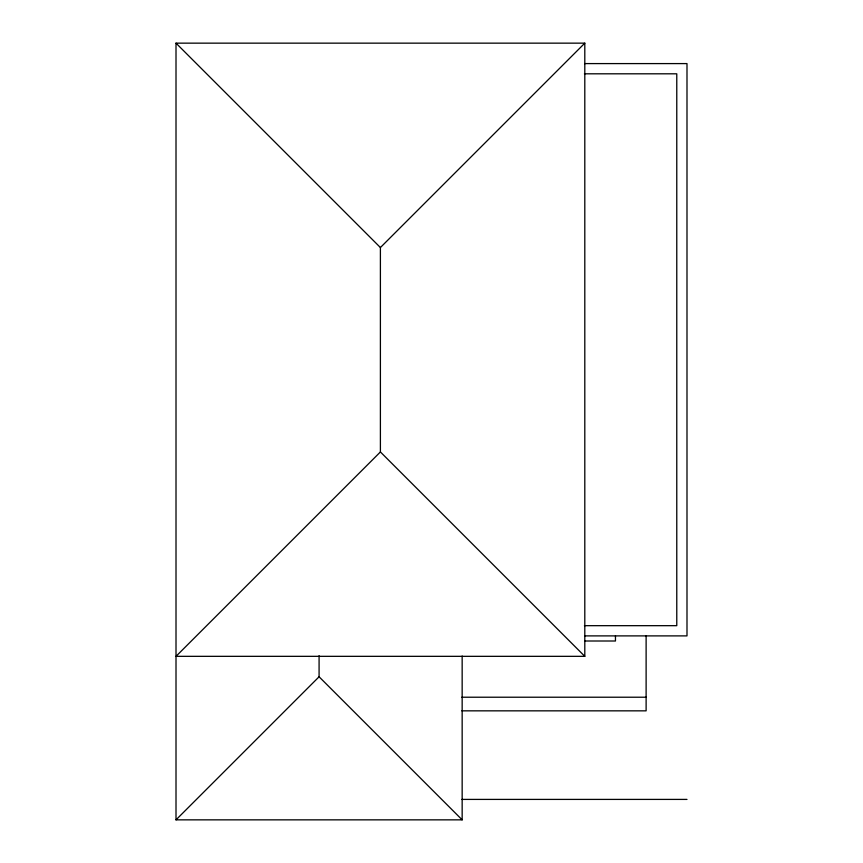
<?xml version="1.0" encoding="UTF-8"?>
<svg xmlns="http://www.w3.org/2000/svg" width="863" height="863" viewBox="0 0 863 863"><rect width="100%" height="100%" fill="white"/><g stroke="black" fill="none" stroke-linecap="round" stroke-linejoin="round"><path stroke-width="1.29" d="M584.801 43.15L584.801 656.333L176.009 656.333L380.4 451.942L380.4 247.541L584.801 43.15L176.009 43.15L176.009 819.85L462.158 819.85L462.158 656.031M176.009 819.85L319.083 676.775L319.083 655.675M584.575 63.592L686.991 63.592L686.991 635.891L584.575 635.891M584.434 73.808L676.775 73.808L676.775 625.675L584.434 625.675M584.704 641.004L615.459 641.004L615.459 635.891M461.888 697.218L646.117 697.218M461.888 710.842L646.117 710.842L646.117 635.891M461.932 799.408L686.991 799.408M176.009 43.15L380.4 247.541M380.4 451.942L584.801 656.333M319.083 676.775L462.158 819.85"/></g></svg>
